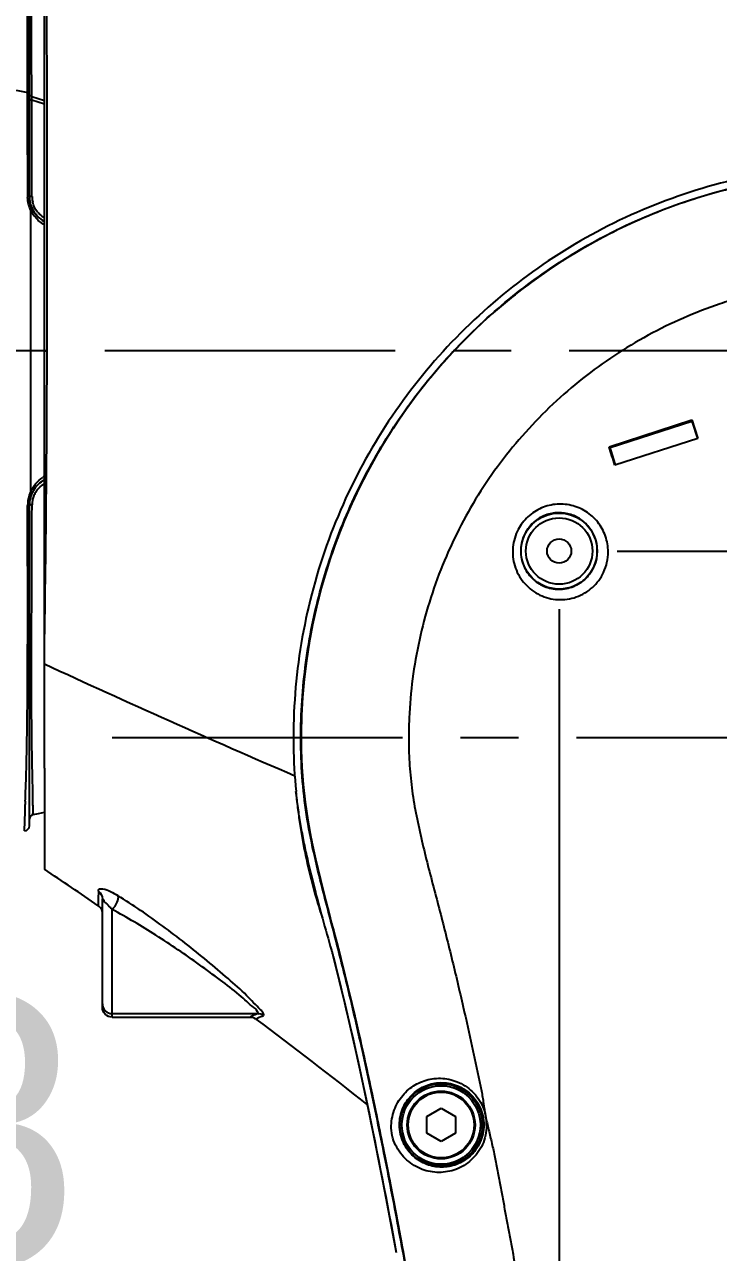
# Model space of a CAD drawing. Header units: millimetres. Extents: x 4086 to 8300, y 123 to 1549.
# Drawn here: x 6994.85 to 7012.78, y 805.22 to 836.94 of the extents above; entities that cross this region are included whole.
import ezdxf

# ---------------------------------------------------------------- set-up
doc = ezdxf.new("R2010")
doc.units = ezdxf.units.MM
doc.linetypes.add('CENTER', pattern=[0.6, 0.375, -0.075, 0.075, -0.075])
for name, color, linetype in [('中心线', 7, 'Continuous'), ('外形图', 7, 'Continuous'), ('尺寸标注', 7, 'Continuous')]:
    doc.layers.add(name, color=color, linetype=linetype)
doc.styles.add('思源黑', font='SourceHanSansCN-Normal.ttf')
doc.dimstyles.new('尺寸标注_1_4比例', dxfattribs={"dimtxt": 7, "dimasz": 6, "dimexe": 2, "dimexo": 1.5, "dimgap": 1, "dimtad": 1, "dimdec": 1, "dimlfac": 4, "dimdsep": 46, "dimtxsty": '思源黑', "dimcen": 0.09, "dimadec": 0, "dimazin": 0, "dimtp": 0.01, "dimtm": 0.01, "dimtfac": 1, "dimtdec": 1, "dimtofl": 0, "dimtmove": 0, "dimatfit": 3, "dimfxl": 1, "dimtolj": 1, "dimarcsym": 0})

# ---------------------------------------------------------------- blocks, each defined once
blk = doc.blocks.new('*D767')
at = {"layer": 'Defpoints', "color": 0}
for p in [(7029.112, 866.691), (7016.612, 848.172), (7029.112, 705.013)]:
    blk.add_point(p, dxfattribs=at)
at = {"layer": '尺寸标注', "color": 0, "lineweight": -2}
for p, q in [((7016.612, 849.672), (7016.612, 868.691)), ((7029.112, 706.513), (7029.112, 868.691)), ((7010.612, 866.691), (7004.612, 866.691)), ((7035.112, 866.691), (7041.112, 866.691))]:
    blk.add_line(p, q, dxfattribs=at)
at = {"layer": '尺寸标注', "color": 0}
for points in [[(7010.612, 865.691), (7010.612, 867.691), (7016.612, 866.691)], [(7035.112, 867.691), (7035.112, 865.691), (7029.112, 866.691)]]:
    blk.add_solid(points, dxfattribs=at)
at = {"layer": '尺寸标注', "color": 0, "insert": (7022.862, 871.316), "char_height": 7, "attachment_point": 5, "style": '思源黑'}
blk.add_mtext('\\A1;50', dxfattribs=at)
blk = doc.blocks.new('*D769')
at = {"layer": 'Defpoints', "color": 0}
for p in [(7023.604, 824.646), (7008.661, 823.338), (7023.604, 793.474)]:
    blk.add_point(p, dxfattribs=at)
at = {"layer": '尺寸标注', "color": 0, "lineweight": -2}
for p, q in [((7023.604, 823.146), (7023.604, 791.474)), ((7008.661, 821.838), (7008.661, 791.474)), ((7008.661, 793.474), (6978.761, 793.474)), ((7014.661, 793.474), (7017.604, 793.474))]:
    blk.add_line(p, q, dxfattribs=at)
at = {"layer": '尺寸标注', "color": 0}
for points in [[(7014.661, 794.474), (7014.661, 792.474), (7008.661, 793.474)], [(7017.604, 792.474), (7017.604, 794.474), (7023.604, 793.474)]]:
    blk.add_solid(points, dxfattribs=at)
at = {"layer": '尺寸标注', "color": 0, "insert": (6988.574, 798.098), "char_height": 7, "attachment_point": 5, "style": '思源黑'}
blk.add_mtext('\\A1;59.8', dxfattribs=at)
blk = doc.blocks.new('*D770')
at = {"layer": 'Defpoints', "color": 0}
for p in [(7023.604, 824.646), (7016.612, 818.513), (7016.612, 803.7)]:
    blk.add_point(p, dxfattribs=at)
at = {"layer": '尺寸标注', "color": 0, "lineweight": -2}
for p, q in [((7023.604, 823.146), (7023.604, 801.7)), ((7016.612, 817.013), (7016.612, 801.7)), ((7010.612, 803.7), (6985.238, 803.7)), ((7029.604, 803.7), (7035.604, 803.7))]:
    blk.add_line(p, q, dxfattribs=at)
at = {"layer": '尺寸标注', "color": 0}
for points in [[(7010.612, 802.7), (7010.612, 804.7), (7016.612, 803.7)], [(7029.604, 804.7), (7029.604, 802.7), (7023.604, 803.7)]]:
    blk.add_solid(points, dxfattribs=at)
at = {"layer": '尺寸标注', "color": 0, "insert": (6991.077, 808.324), "char_height": 7, "attachment_point": 5, "style": '思源黑'}
blk.add_mtext('\\A1;28', dxfattribs=at)
blk = doc.blocks.new('*D772')
at = {"layer": 'Defpoints', "color": 0}
for p in [(7008.661, 823.338), (7016.612, 818.513), (7054.739, 818.513)]:
    blk.add_point(p, dxfattribs=at)
at = {"layer": '尺寸标注', "color": 0, "lineweight": -2}
for p, q in [((7054.739, 829.338), (7054.739, 835.338)), ((7010.161, 823.338), (7056.739, 823.338)), ((7018.112, 818.513), (7056.739, 818.513)), ((7054.739, 812.513), (7054.739, 787.327))]:
    blk.add_line(p, q, dxfattribs=at)
at = {"layer": '尺寸标注', "color": 0}
for points in [[(7053.739, 829.338), (7055.739, 829.338), (7054.739, 823.338)], [(7055.739, 812.513), (7053.739, 812.513), (7054.739, 818.513)]]:
    blk.add_solid(points, dxfattribs=at)
at = {"layer": '尺寸标注', "color": 0, "insert": (7050.11, 796.795), "char_height": 7, "attachment_point": 5, "rotation": 90, "style": '思源黑'}
blk.add_mtext('\\A1;19.3', dxfattribs=at)
blk = doc.blocks.new('*D780')
at = {"layer": 'Defpoints', "color": 0}
for p in [(6912.112, 819.638), (7029.112, 640.885), (6912.112, 610.781)]:
    blk.add_point(p, dxfattribs=at)
at = {"layer": '尺寸标注', "color": 0, "lineweight": -2}
for p, q in [((6912.112, 818.138), (6912.112, 608.781)), ((7029.112, 639.385), (7029.112, 608.781)), ((7023.112, 610.781), (6918.112, 610.781))]:
    blk.add_line(p, q, dxfattribs=at)
at = {"layer": '尺寸标注', "color": 0}
for points in [[(6918.112, 611.781), (6918.112, 609.781), (6912.112, 610.781)], [(7023.112, 609.781), (7023.112, 611.781), (7029.112, 610.781)]]:
    blk.add_solid(points, dxfattribs=at)
at = {"layer": '尺寸标注', "color": 0, "insert": (6970.612, 615.405), "char_height": 7, "attachment_point": 5, "style": '思源黑'}
blk.add_mtext('\\A1;468', dxfattribs=at)

msp = doc.modelspace()

# ---------------------------------------------------------------- linework, layer by layer
at = {"layer": '中心线', "linetype": 'CENTER', "ltscale": 20}
for p, q in [((7040.4225, 828.5128), (6904.9307, 828.5128)), ((7016.6121, 818.5128), (6996.0832, 818.5128))]:
    msp.add_line(p, q, dxfattribs=at)
at = {"layer": '外形图'}
for p, q in [((6995.3621, 821.5528), (6995.3621, 842.2394)), ((6994.9746, 832.5017), (6994.9746, 840.7875)), ((6994.9288, 835.1865), (6994.9287, 835.4956)), ((6995.0335, 835.6157), (6995.0332, 835.6744)), ((6994.9255, 835.1662), (6994.9254, 835.1871)), ((6994.926, 835.0066), (6994.9255, 835.1662)), ((6995.0354, 835.3547), (6995.0352, 835.3921)), ((6995.0364, 835.2418), (6995.0354, 835.3547)), ((6995.038, 835.0765), (6995.0364, 835.2418)), ((6994.9264, 834.8607), (6994.926, 835.0066)), ((6994.9275, 834.4908), (6994.9264, 834.8607)), ((6995.0376, 834.9848), (6995.0372, 835.0768)), ((6995.0419, 832.4938), (6995.0376, 834.9848)), ((6995.1996, 834.9317), (6995.0376, 834.9848)), ((6995.1977, 835.0221), (6995.0377, 835.0752)), ((6995.3621, 834.9675), (6995.1977, 835.0221)), ((6995.3621, 834.8784), (6995.1996, 834.9317)), ((6995.4331, 834.9681), (6995.4328, 835.1096)), ((6995.4333, 834.8792), (6995.4331, 834.9681)), ((6995.4347, 831.7622), (6995.4348, 831.8512)), ((6995.4348, 831.8826), (6995.4348, 831.9514)), ((6995.4348, 831.8512), (6995.4348, 831.8826)), ((6995.3621, 828.5124), (6995.4309, 828.5128)), ((7009.9495, 826.0329), (7012.0906, 826.7244)), ((7009.9773, 826.0093), (7012.0926, 826.6929)), ((7012.0906, 826.7244), (7012.2442, 826.2486)), ((7012.0906, 826.7244), (7012.0926, 826.6929)), ((7012.0926, 826.6929), (7012.2368, 826.2463)), ((7009.9496, 826.0329), (7009.9774, 826.0093)), ((7012.2443, 826.2486), (7010.1032, 825.5571)), ((6994.9746, 816.2388), (6994.9746, 824.5238)), ((6995.3621, 817.726), (6995.3621, 821.5528)), ((6995.3621, 817.726), (6995.3621, 815.1178)), ((6994.8643, 816.7053), (6994.8663, 816.7921)), ((6994.8496, 816.1138), (6994.8621, 816.6139)), ((6994.8621, 816.6139), (6994.8643, 816.7053)), ((6995.0685, 816.6678), (6995.0678, 816.7566)), ((6995.0744, 816.5325), (6995.0743, 816.5325)), ((6995.0744, 816.5325), (6995.2099, 816.5603)), ((6995.2099, 816.5603), (6995.3621, 816.5916)), ((6996.7571, 814.5515), (6996.755, 814.3508)), ((6996.755, 814.3508), (6996.7537, 814.2153)), ((6996.8621, 811.5497), (6996.8621, 814.3524)), ((6996.7537, 814.2153), (6996.7535, 814.1758)), ((6997.1121, 811.2998), (6997.1121, 814.0799)), ((7002.8121, 812.9051), (7002.8126, 812.9034)), ((7002.8126, 812.9034), (7002.8133, 812.9008)), ((7002.8133, 812.9008), (7002.8228, 812.865)), ((7002.8133, 812.9008), (7002.8228, 812.865)), ((6997.1121, 811.3888), (7000.8736, 811.3888)), ((6997.1121, 811.2998), (7000.6856, 811.2998)), ((7005.2397, 808.7278), (7005.6121, 808.9428)), ((7005.6121, 808.9428), (7005.9845, 808.7278)), ((7005.2397, 808.2978), (7005.2397, 808.7278)), ((7005.9845, 808.7278), (7005.9845, 808.2978)), ((7005.6121, 808.0828), (7005.2397, 808.2978)), ((7005.9845, 808.2978), (7005.6121, 808.0828))]:
    msp.add_line(p, q, dxfattribs=at)
for points in [[(6994.9288, 835.1865), (6994.9379, 835.1848), (6994.9461, 835.1828), (6994.9535, 835.1806), (6994.9598, 835.1784), (6994.965, 835.176), (6994.9692, 835.1735), (6994.9722, 835.1709), (6994.974, 835.1682), (6994.9746, 835.1656)], [(7013.0971, 832.7033), (7012.6422, 832.5827), (7012.1914, 832.4476), (7011.7452, 832.298), (7011.3038, 832.1341), (7010.8677, 831.9559), (7010.4375, 831.7636), (7010.0134, 831.5576), (7009.5961, 831.338), (7009.1862, 831.1051), (7008.7841, 830.8593), (7008.3906, 830.6009), (7008.006, 830.3303), (7007.6305, 830.0475), (7007.2641, 829.7526), (7006.9069, 829.4456), (7006.5593, 829.127), (7006.2221, 828.7973), (7005.8959, 828.4572), (7005.581, 828.107), (7005.2776, 827.7469), (7004.9861, 827.3773), (7004.7068, 826.9987), (7004.4402, 826.6117), (7004.1864, 826.2167), (7003.9457, 825.8143), (7003.7182, 825.4045), (7003.504, 824.9879), (7003.3035, 824.5644), (7003.1165, 824.1344), (7002.9432, 823.698), (7002.7837, 823.2551), (7002.6381, 822.8061), (7002.5067, 822.3515), (7002.3898, 821.8926), (7002.2879, 821.431), (7002.2013, 820.9683), (7002.1295, 820.5031), (7002.0723, 820.0326), (7002.0303, 819.5583), (7002.004, 819.0897), (7001.9927, 818.6353), (7001.9955, 818.1923), (7002.0127, 817.7525), (7002.0454, 817.3081), (7002.0956, 816.8527), (7002.1654, 816.3828), (7002.2558, 815.8951), (7002.3655, 815.3861), (7002.492, 814.8549), (7002.6322, 814.301), (7002.783, 813.7238), (7002.9399, 813.1231), (7003.0985, 812.4986), (7003.2567, 811.8503), (7003.4147, 811.1787), (7003.5727, 810.4833), (7003.7309, 809.7635), (7003.8894, 809.0184), (7004.0484, 808.2471), (7004.2086, 807.4469), (7004.3708, 806.6149), (7004.5355, 805.7478), (7004.7033, 804.8435)], [(6994.9284, 832.5121), (6994.9375, 832.5112), (6994.9459, 832.5102), (6994.9533, 832.5092), (6994.9596, 832.5081), (6994.9649, 832.5069), (6994.9691, 832.5056), (6994.9721, 832.5044), (6994.974, 832.503), (6994.9746, 832.5017)], [(6995.0117, 832.1398), (6995.0191, 832.1454), (6995.0254, 832.1507), (6995.0309, 832.1558), (6995.0357, 832.1607), (6995.0396, 832.1654), (6995.0426, 832.1698), (6995.0448, 832.1739), (6995.046, 832.1776), (6995.0462, 832.1809), (6995.0455, 832.1838)], [(6995.0127, 824.8847), (6995.0191, 824.8799), (6995.0254, 824.8747), (6995.0309, 824.8696), (6995.0357, 824.8647), (6995.0396, 824.8601), (6995.0426, 824.8557), (6995.0447, 824.8516), (6995.0459, 824.8479), (6995.0462, 824.8446), (6995.0455, 824.8417)], [(6994.9284, 824.5133), (6994.9376, 824.5142), (6994.9459, 824.5152), (6994.9533, 824.5163), (6994.9597, 824.5174), (6994.965, 824.5186), (6994.9691, 824.5199), (6994.9721, 824.5212), (6994.974, 824.5225), (6994.9746, 824.5238)], [(7002.8133, 812.9008), (7003.1323, 811.6044), (7003.4656, 810.144), (7003.7964, 808.5917), (7004.1253, 806.9484), (7004.4529, 805.22)]]:
    msp.add_lwpolyline(points, dxfattribs=at)
for centre, radius in [((7008.6613, 823.3382), 0.9825), ((7008.6613, 823.3382), 0.8575), ((7008.6613, 823.3382), 0.3125), ((7005.6121, 808.5128), 1.0634), ((7005.6121, 808.5128), 1.0134), ((7005.6121, 808.5128), 0.875), ((7005.6121, 808.5128), 0.85)]:
    msp.add_circle(centre, radius, dxfattribs=at)
for centre, radius, start, end in [((6154.4181, 832.9616), 841.0174, 0.1463375, 0.2988813), ((5962.385, 832.8808), 1033.0502, 359.9484545, 0.1108367), ((7016.6161, 818.5056), 14.6271, 94.74739, 125.88359), ((6995.8026, 832.512), 0.8742, 179.99044, 182.91168), ((6995.7224, 832.506), 0.7478, 180.00474, 183.16943), ((6995.7234, 832.5025), 0.7489, 180.0602, 187.55024), ((6995.7295, 832.5064), 0.755, 183.16758, 186.29843), ((6995.7297, 832.5064), 0.7552, 186.29664, 189.42383), ((6995.7225, 832.5052), 0.7479, 189.42993, 198.90382), ((6995.6623, 832.4948), 0.6203, 180.08962, 183.51083), ((6995.6683, 832.4951), 0.6264, 183.50329, 193.51544), ((4648.49, 828.513), 2346.525, 359.9113852, 0.088595), ((6995.7946, 832.5103), 0.865, 205.24564, 207.91863), ((6995.7229, 832.506), 0.7485, 198.94584, 214.85039), ((6995.7942, 832.5099), 0.8644, 207.90603, 218.84085), ((6995.7127, 832.4987), 0.7378, 205.26725, 216.35547), ((6995.7186, 832.5037), 0.7436, 214.89631, 221.39211), ((6995.7053, 832.4934), 0.7287, 216.36467, 222.30949), ((6995.7172, 832.5025), 0.7418, 221.39635, 224.67901), ((6995.7105, 832.4993), 0.7365, 222.3781, 241.76562), ((6995.6613, 832.4933), 0.6191, 219.98266, 230.30841), ((6995.6618, 832.494), 0.6199, 230.31686, 233.85173), ((6995.6621, 832.4944), 0.6205, 233.84786, 241.08033), ((6995.7199, 832.506), 0.7461, 224.7228, 241.34494), ((6572.3318, 828.7297), 423.0992, 359.542871, 359.970634), ((6995.7205, 824.5205), 0.7459, 138.595, 151.48289), ((6995.7172, 824.5231), 0.7418, 135.29419, 138.57177), ((6995.7159, 824.5243), 0.74, 128.66659, 135.29443), ((6995.7195, 824.5199), 0.7457, 125.35161, 128.67157), ((6995.7192, 824.5204), 0.7451, 122.00838, 125.35297), ((6995.6623, 824.5316), 0.6202, 118.95553, 126.17715), ((6995.7897, 824.5175), 0.8597, 119.83154, 122.89474), ((6995.7075, 824.5299), 0.7319, 118.16239, 121.61622), ((6995.7162, 824.5252), 0.7394, 118.61703, 122.00994), ((6995.8053, 824.513), 0.8769, 163.21085, 179.98106), ((6995.8025, 824.5129), 0.8742, 157.50299, 163.14591), ((6995.7274, 824.5191), 0.7529, 161.10515, 176.8157), ((6995.7219, 824.524), 0.7473, 160.48333, 172.5024), ((6995.8007, 824.5137), 0.8722, 154.67664, 157.50812), ((6995.7216, 824.5204), 0.747, 151.51201, 161.0505), ((6995.7207, 824.5246), 0.746, 157.66957, 160.49405), ((6995.7033, 824.5318), 0.7272, 154.76961, 157.67265), ((6995.7106, 824.5281), 0.7354, 152.03875, 154.75398), ((6995.6649, 824.5308), 0.6227, 156.86922, 166.69164), ((6995.6619, 824.532), 0.6195, 146.90481, 156.86854), ((6500.8287, 829.081), 494.6027, 359.04035, 359.519172), ((6995.7288, 824.5237), 0.7542, 172.54491, 179.98594), ((6995.7256, 824.5195), 0.751, 176.83886, 179.99714), ((6995.6694, 824.5301), 0.6273, 166.7236, 179.87597), ((7008.6582, 823.3403), 0.9891, 334.90408, 359.87589), ((7008.6938, 823.315), 1.2332, 334.71659, 359.94171), ((7109.2039, 1066.6164), 271.2393, 245.183729, 246.680108), ((7016.1244, 818.514), 14.329, 180.00464, 180.80737), ((7014.9403, 818.4802), 13.1446, 180.73311, 185.92276), ((7021.498, 816.1404), 26.6397, 178.41523, 178.59805), ((6975.9351, 816.6386), 19.1331, 0.35332, 0.65851), ((6995.0996, 816.41), 0.125, 101.62055, 179.99246), ((6994.8496, 816.2388), 0.125, 270.0085, 0), ((6926.027, 711.2131), 124.9142, 55.514279, 56.285006), ((6990.341, 807.7753), 9.2518, 43.17406, 43.39263), ((6990.9186, 808.3174), 8.4597, 42.9357, 43.17356), ((7076.4941, 834.2251), 76.7028, 195.397973, 196.045023), ((6997.1117, 811.6385), 0.2497, 179.9593, 270.07561), ((7001.2636, 810.0502), 1.3942, 106.24388, 107.44572), ((6925.9268, 711.0727), 125.0867, 51.554521, 53.212392), ((7005.5703, 808.5052), 1.2156, 359.85826, 11.5068)]:
    msp.add_arc(centre, radius, start, end, dxfattribs=at)
for points, knots in [([(6995.0332, 835.6744), (6995.0313, 835.9671), (6995.0279, 836.9595), (6995.031, 837.952), (6995.0397, 838.6516)], [0, 0, 0, 0, 0.2950225, 1, 1, 1, 1]), ([(6994.9287, 835.4956), (6994.9286, 835.7892), (6994.9287, 836.8238), (6994.9225, 837.8585), (6994.9118, 838.5995)], [0, 0, 0, 0, 0.2837254, 1, 1, 1, 1]), ([(6995.0376, 834.9848), (6995.0217, 834.9866), (6995.0079, 834.986), (6994.972, 835.0011), (6994.9761, 835.0059)], [0, 0, 0, 0, 0.7183764, 1, 1, 1, 1]), ([(6995.0378, 835.0931), (6995.0219, 835.094), (6995.0087, 835.093), (6994.9721, 835.1081), (6994.9763, 835.1125)], [0, 0, 0, 0, 0.7198637, 1, 1, 1, 1]), ([(7014.2661, 833.1431), (7013.4066, 833.005), (7011.7084, 832.5763), (7009.3157, 831.4979), (7007.1501, 830.0141), (7005.2776, 828.1747), (7003.7564, 826.0352), (7002.6363, 823.6615), (7002.0641, 821.5486), (7001.8349, 819.8203), (7001.7956, 818.9485), (7001.7954, 818.5128)], [0, 0, 0, 0, 0.1249856, 0.2499701, 0.3749545, 0.4999405, 0.6249246, 0.7499089, 0.8748935, 0.937447, 1, 1, 1, 1]), ([(7007.1277, 776.3784), (7007.1187, 776.7112), (7007.097, 777.3765), (7007.0666, 778.3739), (7007.0401, 779.3704), (7007.0063, 780.6972), (7006.9642, 782.3534), (7006.9137, 784.3382), (7006.8537, 786.3193), (7006.7455, 788.9539), (7006.5764, 791.5826), (7006.3259, 794.201), (7006.0963, 796.1576), (7005.8278, 798.1075), (7005.528, 800.0517), (7005.2056, 801.9912), (7004.8664, 803.9273), (7004.5123, 805.8603), (7004.1398, 807.7898), (7003.8082, 809.3935), (7003.5264, 810.6731), (7003.3057, 811.6308), (7003.0733, 812.5857), (7002.8286, 813.5375), (7002.5778, 814.4881), (7002.3388, 815.442), (7002.143, 816.406), (7002.0207, 817.3826), (7001.9764, 818.3665), (7002.0008, 819.3525), (7002.091, 820.3363), (7002.2992, 821.6393), (7002.7246, 823.2387), (7003.489, 825.0706), (7004.4942, 826.7813), (7005.7215, 828.3396), (7007.147, 829.719), (7008.7455, 830.8949), (7010.4895, 831.8437), (7012.3455, 832.5477), (7013.6356, 832.8465), (7014.2866, 832.9516)], [0, 0, 0, 0, 0.0158075, 0.0315982, 0.0473725, 0.0631316, 0.0946059, 0.1260223, 0.1573847, 0.1886988, 0.2511993, 0.2823969, 0.3135655, 0.344711, 0.3758373, 0.4069479, 0.4380488, 0.4691461, 0.5002413, 0.5313361, 0.5468868, 0.5624404, 0.5779918, 0.5935402, 0.6090968, 0.6246633, 0.640218, 0.6557655, 0.6713346, 0.6869311, 0.7025521, 0.7181996, 0.749533, 0.7808609, 0.8121498, 0.8434381, 0.8747382, 0.9060368, 0.9373566, 0.9686954, 1, 1, 1, 1]), ([(6995.0419, 832.4938), (6995.0251, 832.4948), (6995.0162, 832.4938), (6994.9714, 832.5029), (6994.9762, 832.5059)], [0, 0, 0, 0, 0.7476597, 1, 1, 1, 1]), ([(7008.0426, 830.3566), (7007.571, 830.0155), (7006.6682, 829.276), (7005.4559, 828.015), (7004.4032, 826.6184), (7003.5241, 825.1063), (7002.8327, 823.4988), (7002.42, 822.0994), (7002.1908, 820.9575), (7002.0703, 820.093), (7002.0016, 819.224), (7001.9842, 818.3537), (7002.0204, 817.4851), (7002.1173, 816.6216), (7002.2756, 815.767), (7002.4726, 814.9203), (7002.6892, 814.078), (7002.9121, 813.2372), (7003.1265, 812.3939), (7003.3983, 811.2652), (7003.7174, 809.8484), (7004.0737, 808.1412), (7004.4094, 806.4281), (7004.7301, 804.7102), (7005.0388, 802.988), (7005.3358, 801.2615), (7005.6162, 799.5301), (7005.8758, 797.793), (7006.1105, 796.0501), (7006.3169, 794.3013), (7006.4917, 792.5468), (7006.6308, 790.7869), (7006.7391, 789.0226), (7006.8503, 786.6643), (7006.9224, 784.3019), (7006.9806, 781.9369), (7007.0243, 780.1607), (7007.0719, 778.383), (7007.1083, 777.1974), (7007.124, 776.6044)], [0, 0, 0, 0, 0.0310989, 0.0621842, 0.093253, 0.1243235, 0.1554197, 0.1865317, 0.2020845, 0.2176217, 0.2331398, 0.2486356, 0.2641054, 0.2795578, 0.2950242, 0.310515, 0.3260048, 0.3414942, 0.3569907, 0.372496, 0.4035277, 0.434587, 0.4656772, 0.4968025, 0.5279652, 0.559166, 0.5904053, 0.6216857, 0.6530093, 0.6843725, 0.7157735, 0.7472139, 0.778696, 0.8102178, 0.8733599, 0.9049777, 0.9366247, 0.9682993, 1, 1, 1, 1]), ([(7014.7875, 830.2081), (7014.7039, 830.1955), (7014.537, 830.1671), (7014.2876, 830.1196), (7014.0392, 830.0672), (7013.7097, 829.9899), (7013.3009, 829.8804), (7012.6551, 829.6772), (7011.8653, 829.3711), (7010.9526, 828.9241), (7010.081, 828.4013), (7009.2578, 827.8053), (7008.4886, 827.1409), (7007.7785, 826.4139), (7007.1332, 825.6286), (7006.5583, 824.7905), (7006.0576, 823.906), (7005.6359, 822.9812), (7005.2955, 822.0236), (7005.0359, 821.041), (7004.8603, 820.04), (7004.8016, 819.3649), (7004.7866, 819.0268)], [0, 0, 0, 0, 0.0156287, 0.031258, 0.0468865, 0.0625154, 0.0937712, 0.125027, 0.1875241, 0.2500223, 0.3125208, 0.3750188, 0.4375174, 0.500016, 0.562514, 0.6250121, 0.6875101, 0.7500078, 0.8125067, 0.8750056, 0.9375028, 1, 1, 1, 1]), ([(6994.9156, 818.702), (6994.9211, 819.1143), (6994.9358, 821.0514), (6994.9288, 822.9886), (6994.9284, 824.5133)], [0, 0, 0, 0, 0.2128751, 1, 1, 1, 1]), ([(6995.0421, 824.5314), (6995.0253, 824.5305), (6995.0164, 824.5315), (6994.9714, 824.5226), (6994.9762, 824.5196)], [0, 0, 0, 0, 0.7482621, 1, 1, 1, 1]), ([(6995.0366, 818.6187), (6995.0324, 819.0178), (6995.0265, 820.9888), (6995.0394, 822.9596), (6995.0421, 824.5314)], [0, 0, 0, 0, 0.2025057, 1, 1, 1, 1]), ([(7009.9271, 823.3137), (7009.9272, 823.4521), (7009.8802, 823.7306), (7009.6766, 824.0991), (7009.3636, 824.3801), (7008.9754, 824.5423), (7008.5543, 824.5673), (7008.1472, 824.4502), (7007.8014, 824.2037), (7007.6382, 823.9702), (7007.5788, 823.8442)], [0, 0, 0, 0, 0.1251126, 0.2496944, 0.3739865, 0.4983258, 0.623023, 0.7482589, 0.8740054, 1, 1, 1, 1]), ([(7009.6472, 823.3382), (7009.6475, 823.4492), (7009.61, 823.6724), (7009.447, 823.9675), (7009.1966, 824.1921), (7008.8862, 824.322), (7008.5489, 824.3424), (7008.222, 824.2493), (7007.9433, 824.0518), (7007.8116, 823.864), (7007.7637, 823.7626)], [0, 0, 0, 0, 0.1251729, 0.249516, 0.3734121, 0.4973865, 0.6219174, 0.7472832, 0.8734454, 1, 1, 1, 1]), ([(7007.5788, 823.8442), (7007.5442, 823.7708), (7007.4895, 823.6169), (7007.4543, 823.375), (7007.467, 823.1314), (7007.5267, 822.8957), (7007.631, 822.6767), (7007.8226, 822.4187), (7008.151, 822.1738), (7008.5485, 822.0731), (7008.8704, 822.0873), (7009.1069, 822.1451), (7009.3281, 822.2484), (7009.5252, 822.3934), (7009.6901, 822.5746), (7009.7743, 822.7149), (7009.8089, 822.7883)], [0, 0, 0, 0, 0.0629989, 0.1258851, 0.1886099, 0.2511502, 0.3135118, 0.3757272, 0.4993623, 0.6231772, 0.6855974, 0.7482039, 0.810993, 0.8739307, 0.9369578, 1, 1, 1, 1]), ([(7007.7637, 823.7626), (7007.7082, 823.645), (7007.6438, 823.386), (7007.7043, 822.9941), (7007.9083, 822.657), (7008.2239, 822.4236), (7008.6051, 822.327), (7008.997, 822.3836), (7009.3394, 822.5872), (7009.4986, 822.8029), (7009.5539, 822.9208)], [0, 0, 0, 0, 0.1261405, 0.2513171, 0.3754333, 0.499013, 0.6228721, 0.7476824, 0.8735758, 1, 1, 1, 1]), ([(7004.7866, 819.0268), (7004.7769, 818.8084), (7004.7696, 818.3708), (7004.7961, 817.7148), (7004.8677, 817.0621), (7004.9851, 816.4162), (7005.1295, 815.776), (7005.2885, 815.1394), (7005.4549, 814.5047), (7005.6787, 813.6589), (7005.8895, 812.8097), (7006.091, 811.9584), (7006.2137, 811.4255), (7006.3096, 810.9987), (7006.3805, 810.6784), (7006.4509, 810.3579), (7006.507, 810.0904), (7006.5529, 809.8765), (7006.6006, 809.663), (7006.6474, 809.4493), (7006.6833, 809.2335), (7006.7143, 809.017), (7006.7386, 808.8546), (7006.7602, 808.7474)], [0, 0, 0, 0, 0.062496, 0.1249903, 0.187481, 0.2499757, 0.3124756, 0.3749772, 0.4374795, 0.4999818, 0.6249849, 0.6874872, 0.7499895, 0.7812406, 0.812492, 0.8437433, 0.8749924, 0.8906195, 0.9062505, 0.9375014, 0.9531233, 0.9687526, 1, 1, 1, 1]), ([(6994.8686, 816.8771), (6994.8709, 816.9603), (6994.8938, 817.5684), (6994.9087, 818.1768), (6994.9156, 818.702)], [0, 0, 0, 0, 0.1368195, 1, 1, 1, 1]), ([(6995.0669, 816.8585), (6995.066, 816.931), (6995.0549, 817.5177), (6995.0419, 818.1044), (6995.0366, 818.6187)], [0, 0, 0, 0, 0.1235058, 1, 1, 1, 1]), ([(7001.861, 817.1234), (7001.874, 816.9846), (7001.9026, 816.7073), (7001.9791, 816.1551), (7002.1518, 815.1949), (7002.3702, 814.3856), (7002.5452, 813.8566)], [0, 0, 0, 0, 0.125034, 0.2500683, 0.5001117, 1, 1, 1, 1]), ([(7002.5452, 813.8566), (7002.4748, 814.126), (7002.3341, 814.6647), (7002.1697, 815.3411), (7002.0686, 815.8177), (7002.0162, 816.0911), (7001.9793, 816.2966), (7001.9457, 816.5027), (7001.9171, 816.7096), (7001.887, 816.9162), (7001.8682, 817.0541), (7001.861, 817.1234)], [0, 0, 0, 0, 0.2500004, 0.4999941, 0.6249933, 0.6874932, 0.7499966, 0.8124955, 0.8749935, 0.9375036, 1, 1, 1, 1]), ([(6995.0744, 816.5325), (6995.0618, 816.5304), (6995.0801, 816.6087), (6995.0688, 816.6354), (6995.0685, 816.6678)], [0, 0, 0, 0, 0.2823983, 1, 1, 1, 1]), ([(6996.7571, 814.5515), (6996.7572, 814.5672), (6996.774, 814.6208), (6996.9195, 814.614), (6997.0053, 814.5742), (6997.0688, 814.5442)], [0, 0, 0, 0, 0.1323526, 0.4083561, 1, 1, 1, 1]), ([(6996.8621, 814.3523), (6996.8623, 814.3724), (6996.9145, 814.2708), (6996.9704, 814.2388), (6997.0302, 814.1669), (6997.0639, 814.1312)], [0, 0, 0, 0, 0.2007677, 0.5085411, 1, 1, 1, 1]), ([(6997.1121, 814.0799), (6997.169, 814.132), (6997.239, 814.24), (6997.2879, 814.3895), (6997.2605, 814.4386)], [0, 0, 0, 0, 0.5784191, 1, 1, 1, 1]), ([(7001.0247, 811.3365), (7001.0401, 811.3408), (7001.01, 811.4351), (7000.8645, 811.5615), (7000.5536, 811.9077), (7000.0952, 812.3038), (6999.3791, 812.9196), (6998.4427, 813.6494), (6997.6572, 814.1923), (6997.2607, 814.4385)], [0, 0, 0, 0, 0.0097871, 0.0387821, 0.1408555, 0.2731272, 0.4175448, 0.7147363, 1, 1, 1, 1]), ([(7000.8736, 811.3888), (7000.8889, 811.3927), (7000.8496, 811.4899), (7000.6936, 811.5966), (7000.3648, 811.9178), (6999.8985, 812.2628), (6999.1864, 812.7928), (6998.2646, 813.4136), (6997.4981, 813.8723), (6997.1121, 814.0799)], [0, 0, 0, 0, 0.0101834, 0.0418375, 0.1488306, 0.2821493, 0.4251608, 0.7174614, 1, 1, 1, 1]), ([(7002.7793, 813.025), (7002.782, 813.0159), (7002.7932, 812.976), (7002.804, 812.936), (7002.8121, 812.9051)], [0, 0, 0, 0, 0.2302045, 1, 1, 1, 1]), ([(7002.8228, 812.865), (7003.1442, 811.6026), (7003.72, 809.0601), (7004.2161, 806.5017), (7004.4533, 805.2201)], [0, 0, 0, 0, 0.49986, 1, 1, 1, 1]), ([(6997.1121, 811.2996), (6997.0485, 811.3007), (6996.9153, 811.3518), (6996.8621, 811.4856), (6996.8621, 811.5497)], [0, 0, 0, 0, 0.4982398, 1, 1, 1, 1]), ([(7000.6856, 811.2998), (7000.6921, 811.3075), (7000.7387, 811.3465), (7000.7978, 811.3653), (7000.8456, 811.3803)], [0, 0, 0, 0, 0.1669486, 1, 1, 1, 1]), ([(7000.835, 811.2497), (7000.8401, 811.2559), (7000.8537, 811.2682), (7000.8693, 811.2777), (7000.8781, 811.2826)], [0, 0, 0, 0, 0.4434749, 1, 1, 1, 1]), ([(7004.3248, 808.4952), (7004.3277, 808.6494), (7004.379, 808.8791), (7004.5163, 809.1471), (7004.6482, 809.3203), (7004.8051, 809.4643), (7004.982, 809.5785), (7005.1756, 809.6612), (7005.4528, 809.7276), (7005.8255, 809.7189), (7006.2536, 809.5445), (7006.5998, 809.2098), (7006.7291, 808.9065), (7006.7615, 808.7477)], [0, 0, 0, 0, 0.1291989, 0.1913416, 0.2515493, 0.3104499, 0.3687597, 0.4270828, 0.4859665, 0.6065146, 0.7325433, 0.8642601, 1, 1, 1, 1]), ([(7004.5359, 808.5128), (7004.5356, 808.5883), (7004.5504, 808.7368), (7004.616, 808.9457), (7004.717, 809.1303), (7004.887, 809.3371), (7005.1615, 809.5295), (7005.4876, 809.6118), (7005.7573, 809.6044), (7005.9631, 809.559), (7006.1619, 809.472), (7006.3446, 809.3435), (7006.5012, 809.1757), (7006.6215, 808.9746), (7006.6969, 808.7498), (7006.7138, 808.5916), (7006.7137, 808.5128)], [0, 0, 0, 0, 0.0662293, 0.1297846, 0.1908393, 0.2495989, 0.3634726, 0.4782652, 0.5377593, 0.5989424, 0.6619613, 0.7268667, 0.7935742, 0.8617712, 0.9308551, 1, 1, 1, 1]), ([(7006.7137, 808.5128), (7006.7135, 808.435), (7006.6967, 808.2806), (7006.6242, 808.0626), (7006.5114, 807.8692), (7006.3665, 807.7071), (7006.1979, 807.58), (7006.0135, 807.4896), (7005.8201, 807.4362), (7005.5591, 807.4129), (7005.2274, 807.4734), (7004.9334, 807.6532), (7004.7431, 807.863), (7004.6278, 808.0576), (7004.5536, 808.278), (7004.5362, 808.4346), (7004.5359, 808.5128)], [0, 0, 0, 0, 0.0684352, 0.1354472, 0.2006844, 0.2640366, 0.3255401, 0.3853289, 0.4436653, 0.5010032, 0.6148743, 0.7336181, 0.796841, 0.8626661, 0.931181, 1, 1, 1, 1]), ([(7006.7602, 808.7474), (7006.7842, 808.6285), (7006.838, 808.3918), (7006.9096, 808.0971), (7006.9633, 807.8604), (7007.0128, 807.6228), (7007.0689, 807.3247), (7007.1341, 806.9665), (7007.2022, 806.6089), (7007.2705, 806.2514), (7007.3375, 805.8936), (7007.4036, 805.5357), (7007.4913, 805.0583), (7007.6, 804.4615), (7007.7286, 803.7449), (7007.8977, 802.7891), (7008.1028, 801.5932), (7008.3357, 800.1559), (7008.5535, 798.7162), (7008.7548, 797.2742), (7008.9388, 795.8298), (7009.1042, 794.3832), (7009.2489, 792.9343), (7009.3685, 791.4832), (7009.4661, 790.0304), (7009.5728, 788.092), (7009.6307, 786.637), (7009.6624, 785.6669)], [0, 0, 0, 0, 0.015624, 0.0312507, 0.0390625, 0.0468738, 0.0624995, 0.0781272, 0.0937526, 0.1093769, 0.1250017, 0.140627, 0.1562521, 0.1875021, 0.2187521, 0.2500022, 0.3125022, 0.3750022, 0.4375021, 0.500002, 0.5625018, 0.6250017, 0.6875015, 0.7500012, 0.8125011, 0.875001, 1, 1, 1, 1]), ([(7006.7859, 808.5022), (7006.7857, 808.4162), (7006.767, 808.2451), (7006.6867, 808.0031), (7006.5608, 807.7873), (7006.3474, 807.5486), (7006.0112, 807.3421), (7005.6309, 807.2734), (7005.3339, 807.3003), (7005.1172, 807.3602), (7004.9111, 807.4605), (7004.7233, 807.6022), (7004.5582, 807.78), (7004.4254, 807.993), (7004.3397, 808.2357), (7004.3232, 808.409), (7004.3248, 808.4952)], [0, 0, 0, 0, 0.0674651, 0.1337869, 0.1986617, 0.261976, 0.3835095, 0.5003093, 0.558196, 0.616411, 0.6756833, 0.7368493, 0.7999176, 0.864978, 0.9323675, 1, 1, 1, 1])]:
    msp.add_open_spline(points, degree=3, knots=knots, dxfattribs=at)
for points in [[(6995.0352, 835.3921), (6995.0346, 835.4666), (6995.034, 835.5412), (6995.0335, 835.6157)], [(6993.5729, 835.4272), (6994.0251, 835.3483), (6994.4774, 835.2701), (6994.9288, 835.1865)], [(6994.9324, 832.5118), (6994.931, 833.1714), (6994.9294, 833.8311), (6994.9275, 834.4908)], [(6995.0122, 832.1387), (6994.9639, 832.2409), (6994.9352, 832.3547), (6994.9295, 832.4675)], [(6995.0455, 832.1838), (6995.0129, 832.253), (6994.9911, 832.3283), (6994.9811, 832.4041)], [(6995.1869, 832.0955), (6995.1262, 832.1679), (6995.0814, 832.2568), (6995.0593, 832.3487)], [(6995.3621, 831.762), (6995.2704, 831.8146), (6995.1872, 831.8855), (6995.1209, 831.9678)], [(6995.4309, 828.5128), (6995.4312, 829.5959), (6995.4337, 830.6791), (6995.4347, 831.7622)], [(7010.1031, 825.5571), (7010.0519, 825.7157), (7010.0007, 825.8743), (7009.9496, 826.0329)], [(7010.1213, 825.563), (7010.0733, 825.7117), (7010.0253, 825.8605), (7009.9774, 826.0093)], [(6995.414, 824.9303), (6995.4153, 825.0716), (6995.4164, 825.2128), (6995.4175, 825.354)], [(6995.0122, 824.8839), (6995.0793, 825.0262), (6995.1907, 825.1539), (6995.3228, 825.2393)], [(6995.0611, 824.8729), (6995.1211, 824.986), (6995.2148, 825.086), (6995.3238, 825.1532)], [(6995.1429, 824.8703), (6995.1835, 824.9326), (6995.2362, 824.9884), (6995.2962, 825.0322)], [(6996.7571, 814.5515), (6996.8187, 814.5086), (6996.8621, 814.4274), (6996.8621, 814.3523)], [(6997.0688, 814.5442), (6997.1348, 814.513), (6997.1986, 814.477), (6997.2607, 814.4385)], [(6996.8271, 814.0965), (6996.8084, 814.1274), (6996.783, 814.155), (6996.7536, 814.1759)], [(6996.8621, 813.9692), (6996.8621, 814.0132), (6996.8499, 814.0589), (6996.8271, 814.0965)], [(7001.0247, 811.3365), (7000.9852, 811.3671), (7000.925, 811.3967), (7000.88, 811.3752)], [(7000.6852, 811.2994), (7000.7337, 811.2996), (7000.7984, 811.2879), (7000.8201, 811.2445)], [(7000.8781, 811.2826), (7000.9238, 811.3077), (7000.9745, 811.3227), (7001.0247, 811.3365)]]:
    msp.add_open_spline(points, degree=3, dxfattribs=at)

# ---------------------------------------------------------------- dimensions: what is measured, and where the dimension line sits
at = {"layer": '尺寸标注'}
for base, p1, p2, picture, middle in [((7029.1121, 866.6912), (7016.6121, 848.1721), (7029.1121, 705.0128), '*D767', (7022.8621, 866.6912)), ((7023.6042, 793.4737), (7008.6613, 823.3382), (7023.6042, 824.6455), '*D769', (6988.5736, 793.4737)), ((7016.6121, 803.6997), (7023.6042, 824.6455), (7016.6121, 818.5128), '*D770', (6991.0769, 803.6997)), ((6912.1121, 610.7807), (7029.1121, 640.8854), (6912.1121, 819.6378), '*D780', (6970.6121, 610.7807))]:
    dim = msp.add_linear_dim(base=base, p1=p1, p2=p2, dimstyle='尺寸标注_1_4比例', dxfattribs=at)
    dim.commit()
    dim.dimension.update_dxf_attribs({"geometry": picture, "text_midpoint": middle, "dimtype": 160})
dim = msp.add_linear_dim(base=(7054.7391, 818.5128), p1=(7008.6613, 823.3382), p2=(7016.6121, 818.5128), angle=90, dimstyle='尺寸标注_1_4比例', dxfattribs=at)
dim.commit()
dim.dimension.update_dxf_attribs({"geometry": '*D772', "text_midpoint": (7054.7391, 796.7949), "dimtype": 160})

doc.saveas('drawing.dxf')
